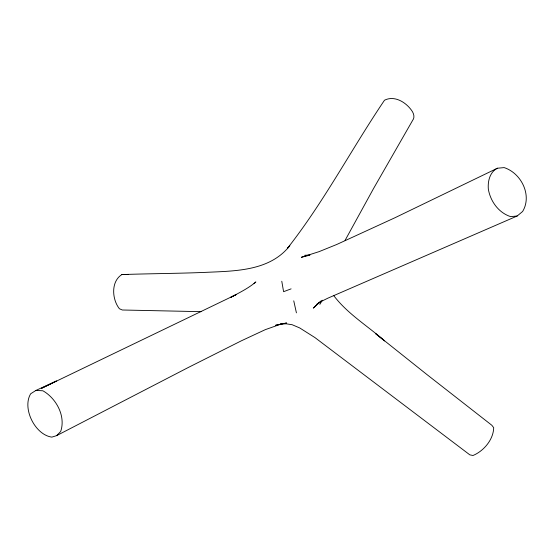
<?xml version="1.0" encoding="UTF-8"?>
<svg xmlns="http://www.w3.org/2000/svg" width="554" height="554" viewBox="0 0 554 554"><rect width="100%" height="100%" fill="white"/><g stroke="black" fill="none" stroke-linecap="round" stroke-linejoin="round"><path stroke-width="0.83" d="M345.045 240.45L373.465 188.679L412.695 120.266A15.152 9.03 30.5 0 0 412.474 111.707C406.858 102.815 394.96 94.976 384.504 100.212C351.499 149.068 323.958 201.912 287.387 248.379L289.839 245.678C269.659 271.322 234.896 270.975 205.333 272.374C177.522 273.524 149.684 273.6 121.873 274.569C110.724 281.522 111.984 299.43 119.408 308.744L122.302 309.998L201.033 311.66M319.845 304.368L322.303 300.22M56.633 435.631L60.67 431.524C65.947 416.289 56.37 398.416 42.914 390.792L35.982 390.404L30.692 393.749C21.835 408.263 35.068 434.89 51.854 437.12L56.633 435.631L188.519 367.371L241.336 340.821L265.352 329.63L281.494 323.931L275.539 325.302L286.633 322.996L280.753 324.083L286.231 323.813L292.145 324.72L299.672 327.926L314.901 337.552L469.82 454.841L472.978 455.506C483.697 451.094 493.434 439.634 493.697 427.681L491.848 425.271L426.878 374.511L375.854 333.847L384.614 340.911C367.621 325.877 347.351 313.737 333.647 295.476M319.485 302.075L313.322 308.121L321.161 300.829M254.016 283.655L255.865 281.931C248.379 288.343 239.446 292.63 230.845 297.297L236.544 294.409L41.675 388.257M317.747 303.55L316.445 304.652L321.576 301.265L327.933 298.142L517.18 216.005L522.63 211.476C532.366 195.347 521.266 173.146 504.147 167.599L497.402 168.229L394.988 217.729L336.763 244.473L319.09 251.641L301.341 257.298L309.174 255.269M41.689 388.264L56.425 381L35.982 390.404M291.092 288.863L283.593 291.695L281.778 281.245M517.18 216.005L510.649 216.635C498.628 212.75 490.512 201.441 488.351 189.288A28.843 19.598 65.3 0 1 497.395 168.229M309.956 255.062L304.818 255.297L307.269 255.692M121.873 274.569L128.32 274.5M293.752 300.836L296.418 312.858"/></g></svg>
